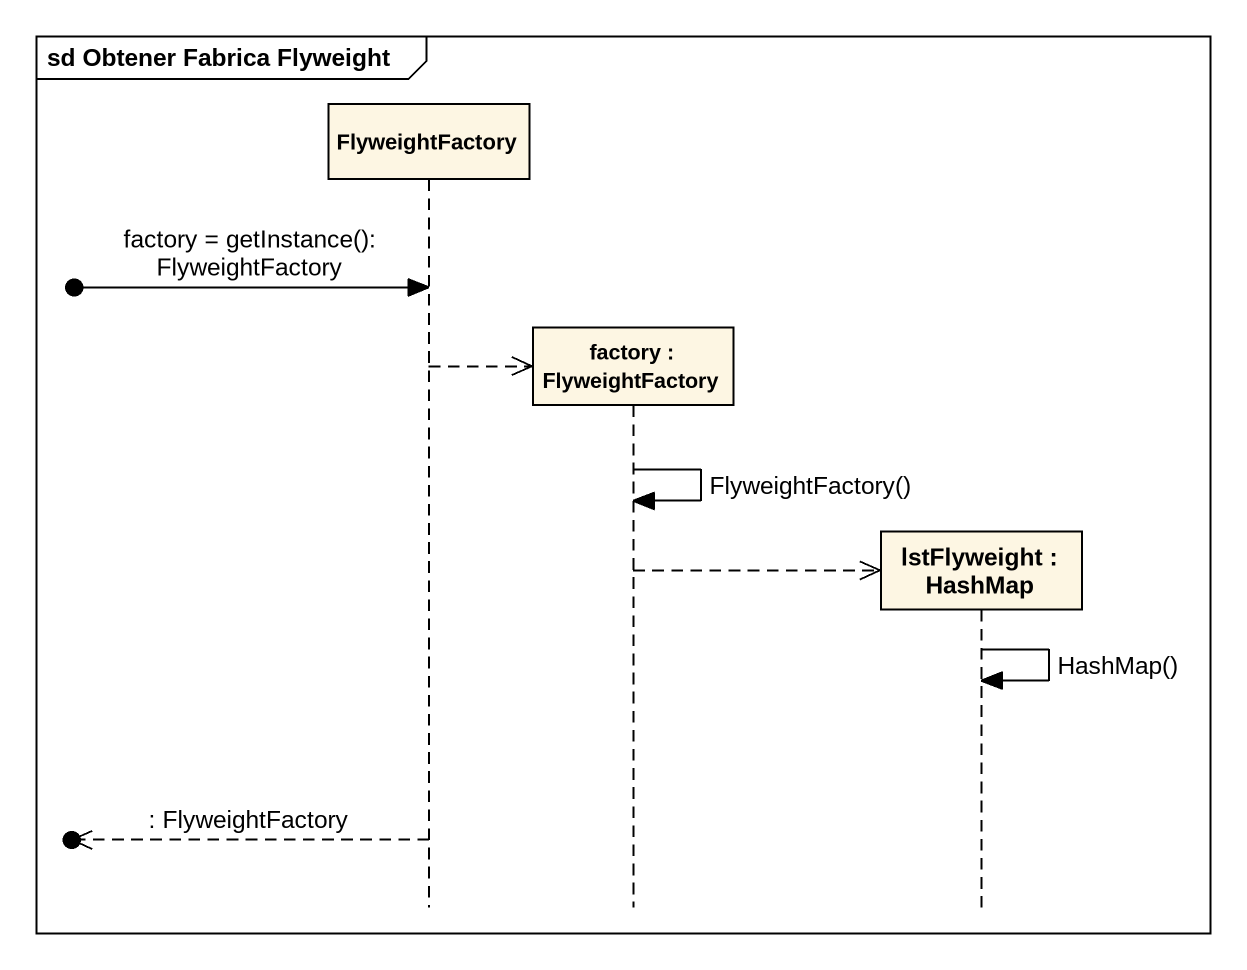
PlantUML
@startuml
mainframe sd Obtener Fabrica Flyweight
hide footbox
participant FlyweightFactory
participant "factory : FlyweightFactory" as factory
participant "lstFlyweight : HashMap" as lstFlyweight

[o-> FlyweightFactory : factory = getInstance(): FlyweightFactory
FlyweightFactory -->> factory **
factory -> factory : FlyweightFactory()
factory -->> lstFlyweight **
lstFlyweight -> lstFlyweight : HashMap()
[o<<-- FlyweightFactory : : FlyweightFactory
@enduml
